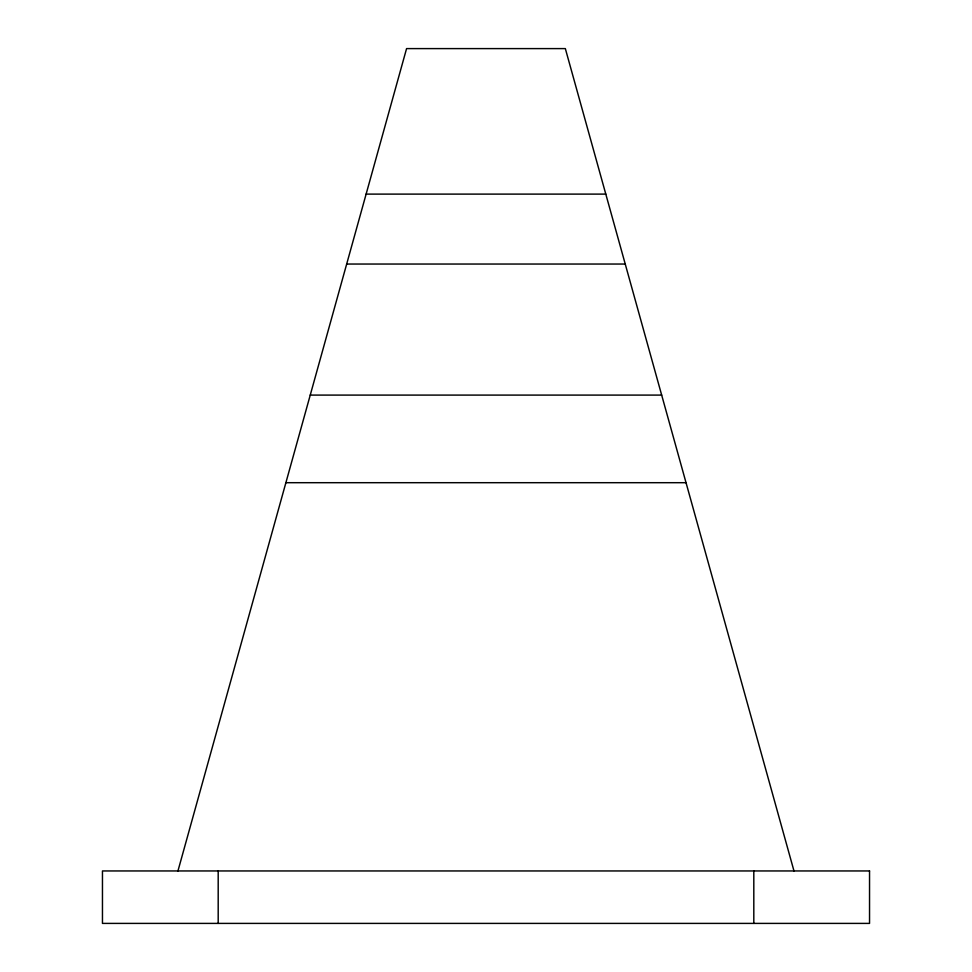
<?xml version="1.0" encoding="UTF-8"?>
<svg xmlns="http://www.w3.org/2000/svg" width="972" height="972" viewBox="0 0 972 972"><rect width="100%" height="100%" fill="white"/><g stroke="black" fill="none" stroke-linecap="round" stroke-linejoin="round"><path stroke-width="1.46" d="M177.949 870.948L406.575 48.6L565.34 48.6L793.978 870.948M366.116 194.108L605.799 194.108M346.676 264.044L625.251 264.044M310.238 395.094L661.677 395.094M285.89 482.695L686.038 482.695M753.81 870.948L753.81 923.4M218.19 870.948L218.19 923.4M869.539 870.948L102.461 870.948L102.461 923.4L869.539 923.4L869.539 870.948"/></g></svg>
